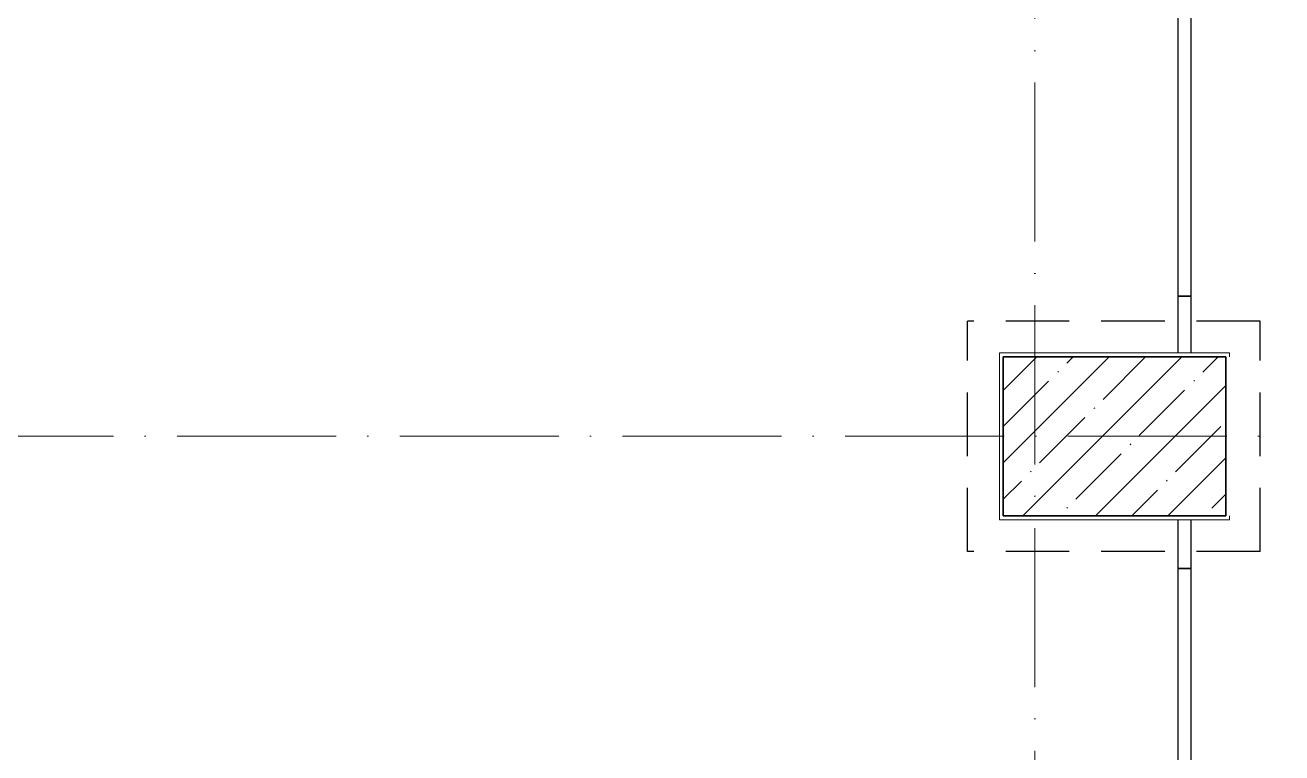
# Model space of a CAD drawing. Header units: millimetres. Extents: x -213536 to 1564669, y -45299 to 942238.
# Drawn here: x 521691 to 525642, y 507108 to 509395 of the extents above; entities that cross this region are included whole.
import ezdxf

# ---------------------------------------------------------------- set-up
doc = ezdxf.new("R2010")
doc.units = ezdxf.units.MM
doc.linetypes.add('50_200_ШТРИХ_1Т_ш5_п1_п1_', pattern=[700, 500, -100, 0, -100])
doc.linetypes.add('Штриховая _2 мм - 1 мм_', pattern=[300, 200, -100])
for name, color, linetype, lineweight in [('0-1', 7, 'Continuous', 5), ('0-2', 7, 'Continuous', 9), ('3) ЖБ 4м', 3, 'Continuous', 30), ('Несущие колонны', 7, 'Continuous', 9), ('Несущие колонны-1', 7, 'Continuous', 35), ('Ограждение-1', 7, 'Continuous', 25), ('Оси-2', 7, '50_200_ШТРИХ_1Т_ш5_п1_п1_', 9), ('Стены-1', 7, 'Continuous', 13)]:
    doc.layers.add(name, color=color, linetype=linetype, lineweight=lineweight)
doc.layers.add('СТ-1_1', color=7, linetype='Штриховая _2 мм - 1 мм_', lineweight=90, true_color=0x888888)
doc.layers.get('0-2').off()

# ---------------------------------------------------------------- blocks, each defined once
blk = doc.blocks.new('Ос 3 эт верх часть')
at = {"layer": 'Оси-2'}
for p, q in [((524866, 499613), (524866, 535177.6)), ((502566, 508102.4), (535374.3, 508102.4))]:
    blk.add_line(p, q, dxfattribs=at)
blk = doc.blocks.new('BSC_Колонна _Прямоугольная - 500х700-V110-АИ2_03_План отделки стен 3-го этажа _Часть 1_')
at = {"layer": 'Несущие колонны'}
h = blk.add_hatch(dxfattribs=at)
h.set_pattern_fill('FP_108', color=256, style=0, pattern_type=2)
h.set_pattern_definition([(315, (-63200, 95950), (114.04925, 114.04925), []), (315, (-63200, 95835.95), (114.04925, 114.04925), [201.613, -40.323, 3.353, -36.97])])
h.paths.add_polyline_path([(-250, -350), (250, -350), (250, 350), (-250, 350)], flags=0)
at = {"layer": 'Несущие колонны-1'}
for p, q in [((250, 350), (-250, 350)), ((-250, 350), (-250, -350)), ((250, -350), (250, 350)), ((-250, -350), (250, -350))]:
    blk.add_line(p, q, dxfattribs=at)
blk = doc.blocks.new('О_Элемент ограждения_Тетива_Труба_ГОСТ 8645-68 - О_Тетива_Труба_ГОСТ 8645-68-34951823-АИ2_03_План отделки стен 3-го этажа _Часть 1_')
at = {"layer": 'Ограждение-1'}
for p, q in [((0, -20), (0, 20)), ((0, 20), (5120, 20)), ((5120, -20), (0, -20))]:
    blk.add_line(p, q, dxfattribs=at)
blk = doc.blocks.new('О_Элемент ограждения_Тетива_Труба_ГОСТ 8645-68 - О_Тетива_Труба_ГОСТ 8645-68-34952695-АИ2_03_План отделки стен 3-го этажа _Часть 1_')
at = {"layer": 'Ограждение-1'}
for p, q in [((0, -20), (0, 20)), ((0, 20), (153, 20)), ((153, -20), (0, -20))]:
    blk.add_line(p, q, dxfattribs=at)
blk = doc.blocks.new('О_Элемент ограждения_Тетива_Труба_ГОСТ 8645-68 - О_Тетива_Труба_ГОСТ 8645-68-34950363-АИ2_03_План отделки стен 3-го этажа _Часть 1_')
at = {"layer": 'Ограждение-1'}
for p, q in [((0, -20), (0, 20)), ((0, 20), (2120, 20)), ((2120, 20), (2120, -20)), ((2120, -20), (0, -20))]:
    blk.add_line(p, q, dxfattribs=at)
blk = doc.blocks.new('О_Элемент ограждения_Тетива_Труба_ГОСТ 8645-68 - О_Тетива_Труба_ГОСТ 8645-68-34950847-АИ2_03_План отделки стен 3-го этажа _Часть 1_')
at = {"layer": 'Ограждение-1'}
for p, q in [((0, -20), (0, 20)), ((0, 20), (178, 20)), ((178, -20), (0, -20))]:
    blk.add_line(p, q, dxfattribs=at)
blk = doc.blocks.new('0125-Р-ОО-Ш2-АР-о_23_10_2024_rvt-1-АИ2_03_План отделки стен 3-го этажа _Часть 1_')
at = {"layer": '0-2'}
for name, p, rotation in [('О_Элемент ограждения_Тетива_Труба_ГОСТ 8645-68 - О_Тетива_Труба_ГОСТ 8645-68-34950363-АИ2_03_План отделки стен 3-го этажа _Часть 1_', (96170, 65760), 269.9999999999992), ('О_Элемент ограждения_Тетива_Труба_ГОСТ 8645-68 - О_Тетива_Труба_ГОСТ 8645-68-34950847-АИ2_03_План отделки стен 3-го этажа _Часть 1_', (96170, 63640), 269.9999999999996), ('BSC_Колонна _Прямоугольная - 500х700-V110-АИ2_03_План отделки стен 3-го этажа _Часть 1_', (95950, 63200), 89.9999999999999), ('О_Элемент ограждения_Тетива_Труба_ГОСТ 8645-68 - О_Тетива_Труба_ГОСТ 8645-68-34952695-АИ2_03_План отделки стен 3-го этажа _Часть 1_', (96170, 62785), 89.99999999999966), ('О_Элемент ограждения_Тетива_Труба_ГОСТ 8645-68 - О_Тетива_Труба_ГОСТ 8645-68-34951823-АИ2_03_План отделки стен 3-го этажа _Часть 1_', (96170, 62785), 269.9999999999992)]:
    blk.add_blockref(name, p, dxfattribs=dict(at, rotation=rotation))
blk = doc.blocks.new('3этВверх')
at = {"layer": 'СТ-1_1', "lineweight": 25}
for p, q in [((524654, 507740.4), (524654, 508464.4)), ((525574, 508464.4), (524654, 508464.4)), ((525574, 507740.4), (525574, 508464.4)), ((525574, 507740.4), (524654, 507740.4))]:
    blk.add_line(p, q, dxfattribs=at)
at = {"layer": 'Стены-1'}
for p, q in [((524754, 508364.4), (524754, 507840.4)), ((525478, 508364.4), (524754, 508364.4)), ((525478, 508352.4), (525478, 508364.4)), ((524754, 507840.4), (525478, 507840.4)), ((525478, 507840.4), (525478, 507852.4))]:
    blk.add_line(p, q, dxfattribs=at)
at = {"layer": '0-1'}
blk.add_blockref('0125-Р-ОО-Ш2-АР-о_23_10_2024_rvt-1-АИ2_03_План отделки стен 3-го этажа _Часть 1_', (429166, 444902.4), dxfattribs=at)

msp = doc.modelspace()

# ---------------------------------------------------------------- block references
at = {"color": 5, "lineweight": 30}
msp.add_blockref('Ос 3 эт верх часть', (0, 0), dxfattribs=at)
at = {"layer": '3) ЖБ 4м'}
msp.add_blockref('3этВверх', (0, 0), dxfattribs=at)

doc.saveas('drawing.dxf')
